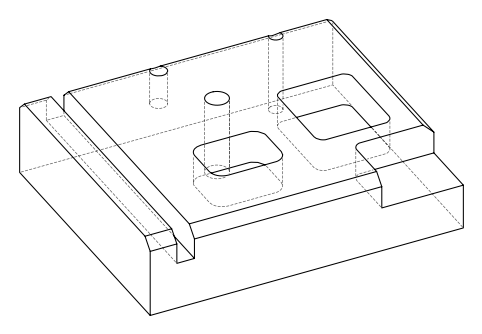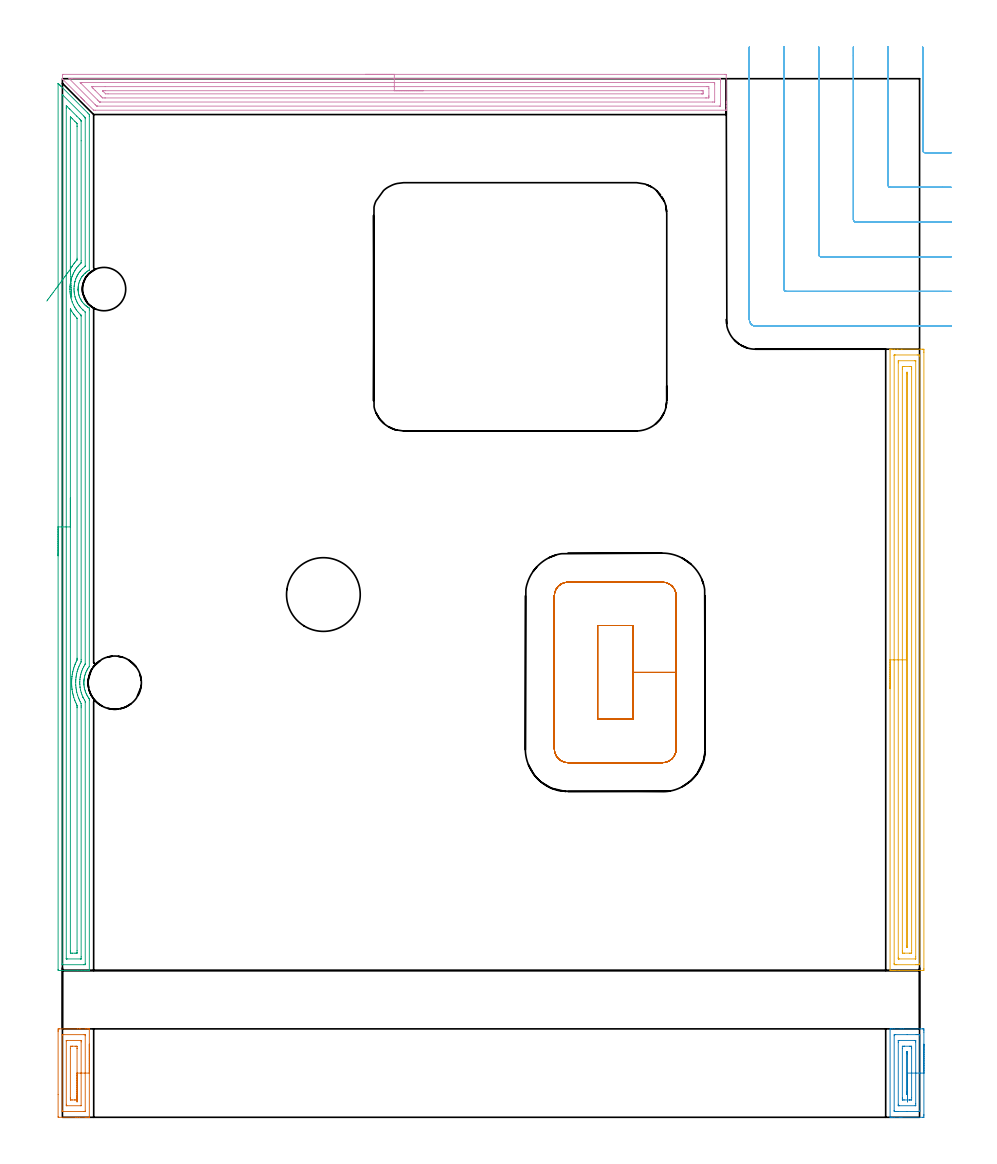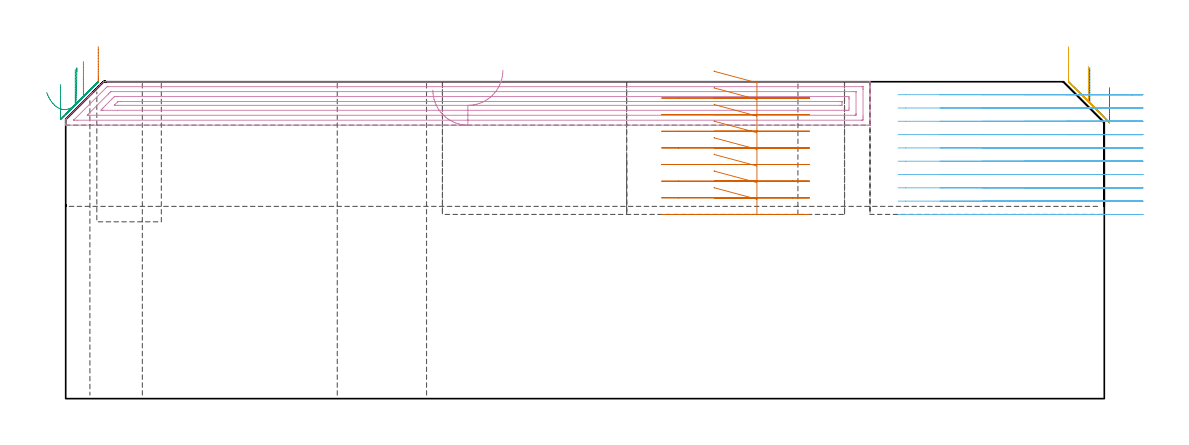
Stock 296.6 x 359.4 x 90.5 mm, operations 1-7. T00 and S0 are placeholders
(PLAN: 16 operations, 8 tool changes, 80.7 min)
(1 AREA_MILL | FG_CHAMFER_SURFACE | UGT0205_001 | 1.23 min | 2145 mm3)
(2 AREA_MILL_1 | FG_CHAMFER_SURFACE_1 | UGT0205_001 | 1.4 min | 2537 mm3)
(3 AREA_MILL_2 | FG_CHAMFER_SURFACE_2 | UGT0205_001 | 10.03 min | 18363 mm3)
(4 AREA_MILL_3 | FG_CHAMFER_SURFACE_3 | UGT0205_001 | 9.22 min | 17660 mm3)
(5 AREA_MILL_4 | FG_CHAMFER_SURFACE_4 | UGT0205_001 | 8.78 min | 15597 mm3)
(6 MILL_CORNER_NOTCH_RECTANGULAR | CORNER_NOTCH_RECTANGULAR | NXT0201_012 | Follow Part, ap 4, ae 75% | 14.28 min | 235550 mm3)
(7 MILL_RECTANGULAR_POCKET | POCKET_RECTANGULAR_STRAIGHT | UGT0201_094 | Follow Part, ap 5, ae 75% | 5.89 min | 187373 mm3)
(8 MILL_RECTANGULAR_POCKET_1 | POCKET_RECTANGULAR_STRAIGHT_1 | NXT0201_012 | Follow Part, ap 4, ae 75% | 15.65 min | 326862 mm3)
(9 MILL_RECTANGULAR_SLOT | SLOT_RECTANGULAR | NXT0201_012 | Follow Part, ap 4, ae 75% | 12.1 min | 211732 mm3)
(10 MILL_BLIND_HOLE_FROM_SOLID_MATERIAL | STEP1POCKET | NXT0201_012 | Spiral | 0.42 min | 10589 mm3)
(11 SPOT_DRILL | STEP1HOLE | NXT0321_9005460120000 | 0.05 min | 199 mm3)
(12 SPOT_DRILL_1 | STEP1HOLE_1 | NXT0321_9005460120000 | 0.03 min | 44 mm3)
(13 DRILL_THROUGH_HOLE_INTO_CENTER | STEP1HOLE | NXT0301_065 | 0.38 min | 6157 mm3)
(14 DRILL_TO_ENLARGE_THROUGH_HOLE | STEP1HOLE | UGT0301_386 | 0.41 min | 39865 mm3)
(15 DRILL_THROUGH_HOLE_INTO_CENTER_1 | STEP1HOLE_1 | NXT0301_065 | 0.38 min | 6251 mm3)
(16 DRILL_TO_ENLARGE_THROUGH_HOLE_1 | STEP1HOLE_1 | UGT0301_041 | 0.4 min | 9680 mm3)
(TOOL UGT0205_001 | Chamfer Mill 20 x 3 x 45 deg. | D20 FL50 Z2)
(TOOL NXT0201_012 | ENDMILL 16mm [2P460-1600-NA 1630] | D16 FL38 Z6)
(TOOL UGT0201_094 | End mill 20 mm | D20 FL38 Z4)
(TOOL NXT0321_9005460120000 | NC Spot Drill, 142deg, 12mm, Carbide, Uncoated | D12 PA142 FL30 Z2)
(TOOL NXT0301_065 | Carbide Drill 9.4mm [860.1-0940-075A1-MM 2214] | D9.4 PA140 FL98 Z2)
(TOOL UGT0301_386 | Twist Drill 25.5 mm | D25.5 PA118 FL165 Z2)
(TOOL UGT0301_041 | Twist Drill 15 mm | D15 PA118 FL114 Z2)
(OP 1 AREA_MILL)
G17 G21 G94 G90
T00 M6
G54
G17 G0 G90 X9.3 Y25.3 S1061 M3
G43 Z100.5 H0
G94 G1 Y25.262 Z99.628 F250.
Y25.148 Z98.763
Y24.959 Z97.912
Y24.697 Z97.08
Y24.363 Z96.274
Y23.96 Z95.5
Y23.492 Z94.764
Y22.96 Z94.072
Y22.371 Z93.429
Y21.728 Z92.84
Y21.036 Z92.308
Y20.3 Z91.84
Y19.526 Z91.437
Y18.72 Z91.103
Y17.888 Z90.841
Y17.036 Z90.652
Y16.172 Z90.538
Y15.3 Z90.5
Y0.145
X9.297 Y0.01 Z90.488
X9.275 Y0.007 Z90.466
X8.958 Y0. Z90.157
X8.469 Z89.668
X7.89 Z89.085
X5.827 Z87.024
X5.23 Z86.425
X4.642 Z85.837
X-1.276 Y0.001 Z79.921
X-1.492 Y0.01 Z79.705
X-1.499 Y0.225 Z79.699
X-1.5 Y7.854 Z79.7
Y29.644
X-1.499 Y30.009 Z79.701
X-1.494 Y30.529 Z79.703
X-1.491 Y30.592 Z79.706
X-0.976 Y30.6 Z80.221
X5.23 Z86.425
X5.827 Z87.024
X6.117 Z87.313
X7.89 Z89.085
X8.469 Z89.668
X8.776 Z89.975
X8.958 Z90.157
X9.275 Y30.593 Z90.466
X9.297 Y30.59 Z90.488
X9.3 Y30.454 Z90.5
Y15.3
X7.886 Z89.086
X7.885 Y2.152 Z89.085
X7.884 Y2.041 Z89.084
X7.881 Y2.016 Z89.081
X7.88 Y2.01 Z89.08
X7.853 Y2.007 Z89.053
X7.747 Y2.003 Z88.947
X7.375 Y2. Z88.575
X0.282 Z81.482
X0.049 Y2.003 Z81.249
X-0.037 Y2.007 Z81.163
X-0.07 Y2.009 Z81.13
X-0.079 Y2.045 Z81.121
X-0.082 Y2.152 Z81.118
X-0.086 Y2.37 Z81.114
X-0.085 Y28.448 Z81.115
X-0.084 Y28.558 Z81.116
X-0.082 Y28.584 Z81.119
X-0.08 Y28.59 Z81.12
X-0.053 Y28.593 Z81.147
X0.053 Y28.597 Z81.253
X0.425 Y28.6 Z81.625
X7.518 Z88.718
X7.751 Y28.597 Z88.951
X7.837 Y28.593 Z89.037
X7.87 Y28.59 Z89.07
X7.879 Y28.555 Z89.079
X7.882 Y28.448 Z89.082
X7.886 Y28.23 Z89.086
Y15.3
X6.472 Z87.672
X6.471 Y4.068 Z87.671
X6.468 Y4.024 Z87.668
X6.466 Y4.011 Z87.666
X6.428 Y4.006 Z87.628
X6.272 Y4.001 Z87.472
X1.527 Z82.727
X1.423 Y4.005 Z82.623
X1.345 Y4.01 Z82.545
X1.335 Y4.04 Z82.535
X1.332 Y4.157 Z82.532
X1.329 Y4.513 Z82.529
Y26.443
Y26.532
X1.332 Y26.576 Z82.532
X1.334 Y26.589 Z82.534
X1.372 Y26.594 Z82.572
X1.528 Y26.599 Z82.728
X6.273 Z87.473
X6.377 Y26.595 Z87.577
X6.455 Y26.59 Z87.655
X6.465 Y26.56 Z87.665
X6.468 Y26.443 Z87.668
X6.471 Y26.087 Z87.671
X6.472 Y15.3 Z87.672
X5.057 Z86.257
Y6.831
X5.053 Y6.118 Z86.253
X5.051 Y6.02 Z86.251
X4.963 Y6.01 Z86.163
X4.757 Y6.005 Z85.957
X4.343 Y6. Z85.543
X4.283 Z85.483
X3.397 Z84.597
X3.022 Y6.003 Z84.222
X2.835 Y6.007 Z84.035
X2.75 Y6.011 Z83.95
X2.748 Y6.075 Z83.948
X2.743 Y6.657 Z83.943
Y6.831
Y23.769
X2.747 Y24.482 Z83.947
X2.749 Y24.58 Z83.949
X2.837 Y24.59 Z84.037
X3.043 Y24.595 Z84.243
X3.457 Y24.6 Z84.657
X3.517 Z84.717
X4.403 Z85.603
X4.778 Y24.597 Z85.978
X4.965 Y24.593 Z86.165
X5.05 Y24.588 Z86.25
X5.052 Y24.525 Z86.252
X5.057 Y23.943 Z86.257
Y23.769
Y15.3
Y14.428 Z86.295
Y13.564 Z86.409
Y12.712 Z86.598
Y11.88 Z86.86
Y11.074 Z87.194
Y10.3 Z87.597
Y9.564 Z88.066
Y8.872 Z88.597
Y8.229 Z89.186
Y7.64 Z89.829
Y7.108 Z90.522
Y6.64 Z91.257
Y6.237 Z92.031
Y5.903 Z92.837
Y5.641 Z93.669
Y5.452 Z94.521
Y5.338 Z95.386
Y5.3 Z96.257
G0 Z100.5
M5
M2
(OP 2 AREA_MILL_1)
G17 G21 G94 G90
T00 M6
G54
G17 G0 G90 X298.1 Y25.3 S1061 M3
G43 Z100.5 H0
Z88.8
G94 G1 Y25.262 Z87.928 F250.
Y25.148 Z87.064
Y24.959 Z86.212
Y24.697 Z85.38
Y24.363 Z84.574
Y23.96 Z83.8
Y23.492 Z83.064
Y22.96 Z82.372
Y22.371 Z81.729
Y21.728 Z81.14
Y21.036 Z80.609
Y20.3 Z80.14
Y19.526 Z79.737
Y18.72 Z79.403
Y17.888 Z79.141
Y17.036 Z78.952
Y16.172 Z78.838
Y15.3 Z78.8
Y0.952
X298.099 Y0.591 Z78.801
X298.094 Y0.066 Z78.803
X298.091 Y0.008 Z78.806
X297.572 Y0. Z79.325
X290.476 Z86.419
X289.879 Z87.019
X289.589 Z87.308
X287.815 Z89.08
X287.236 Z89.663
X286.928 Z89.971
X286.745 Z90.155
X286.426 Y0.007 Z90.465
X286.403 Y0.01 Z90.488
X286.4 Y0.146 Z90.5
Y30.454
X286.403 Y30.591 Z90.488
X286.428 Y30.6 Z90.463
X286.745 Z90.154
X287.236 Z89.663
X287.815 Z89.08
X289.879 Z87.019
X290.476 Z86.419
X291.064 Z85.831
X296.984 Z79.913
X297.572 Y30.596 Z79.325
X298.091 Y30.592 Z78.806
X298.094 Y30.534 Z78.803
X298.099 Y30.009 Z78.801
X298.1 Y29.478 Z78.8
Y15.3
X296.686 Z80.214
Y2.374
X296.685 Y2.01 Z80.215
X296.169 Y2.002 Z80.731
X292.179 Y2. Z84.721
X289.074 Z87.826
X288.702 Z88.198
X288.185 Y2.002 Z88.715
X287.815 Y2.01 Z89.085
X287.814 Y2.374 Z89.086
Y2.375
Y28.226
X287.815 Y28.59 Z89.085
X288.332 Y28.598 Z88.568
X292.321 Y28.6 Z84.579
X295.426 Z81.474
X295.798 Z81.102
X296.314 Y28.598 Z80.586
X296.685 Y28.59 Z80.215
X296.686 Y28.226 Z80.214
Y15.3
X295.272 Z81.628
X295.271 Y4.686 Z81.629
X295.27 Y4.157 Z81.63
X295.268 Y4.067 Z81.632
X295.265 Y4.024 Z81.635
X295.263 Y4.01 Z81.637
X295.223 Y4.007 Z81.677
X295.066 Y4.001 Z81.834
X289.589 Y4. Z87.311
X289.433 Y4.002 Z87.467
X289.329 Y4.005 Z87.571
X289.248 Y4.01 Z87.652
X289.235 Y4.021 Z87.665
X289.233 Y4.037 Z87.667
X289.231 Y4.157 Z87.669
X289.229 Y4.519 Z87.671
Y25.914
X289.23 Y26.443 Z87.67
X289.232 Y26.533 Z87.668
X289.235 Y26.576 Z87.665
X289.237 Y26.59 Z87.663
X289.277 Y26.593 Z87.623
X289.434 Y26.599 Z87.466
X294.911 Y26.6 Z81.989
X295.067 Y26.598 Z81.833
X295.171 Y26.595 Z81.729
X295.252 Y26.59 Z81.648
X295.265 Y26.579 Z81.635
X295.267 Y26.563 Z81.633
X295.269 Y26.443 Z81.631
X295.271 Y26.081 Z81.629
X295.272 Y15.3 Z81.628
X293.857 Z83.043
Y6.831
X293.853 Y6.112 Z83.047
X293.85 Y6.014 Z83.05
X293.757 Y6.009 Z83.143
X293.55 Y6.004 Z83.35
X293.137 Y6. Z83.763
X293.077 Z83.823
X291.303 Z85.597
X290.928 Y6.002 Z85.972
X290.74 Y6.006 Z86.16
X290.653 Y6.01 Z86.247
X290.65 Y6.072 Z86.25
X290.644 Y6.663 Z86.256
X290.643 Y23.769 Z86.257
X290.647 Y24.488 Z86.253
X290.65 Y24.586 Z86.25
X290.743 Y24.591 Z86.157
X290.95 Y24.596 Z85.95
X291.363 Y24.6 Z85.537
X291.423 Z85.477
X293.197 Z83.703
X293.572 Y24.598 Z83.328
X293.76 Y24.594 Z83.14
X293.847 Y24.59 Z83.053
X293.85 Y24.528 Z83.05
X293.856 Y23.937 Z83.044
X293.857 Y15.3 Z83.043
X292.443 Z84.457
Y8.42
X292.442 Y8.226 Z84.458
X292.439 Y8.097 Z84.461
X292.434 Y8.01 Z84.466
X292.402 Y8.006 Z84.498
X292.25 Y8.001 Z84.65
X292.163 Y8. Z84.737
X292.109 Y8.001 Z84.791
X292.08 Y8.005 Z84.82
X292.069 Y8.009 Z84.831
X292.064 Y8.033 Z84.836
X292.058 Y8.42 Z84.842
X292.057 Y8.614 Z84.843
Y8.808
Y22.18
X292.058 Y22.374 Z84.842
X292.061 Y22.503 Z84.839
X292.066 Y22.59 Z84.834
X292.098 Y22.594 Z84.802
X292.25 Y22.599 Z84.65
X292.337 Y22.6 Z84.563
X292.391 Y22.599 Z84.509
X292.42 Y22.595 Z84.48
X292.431 Y22.591 Z84.469
X292.436 Y22.566 Z84.464
X292.442 Y22.18 Z84.458
X292.443 Y21.986 Z84.457
Y21.792
Y15.3
Y14.428 Z84.495
Y13.564 Z84.609
Y12.712 Z84.798
Y11.88 Z85.06
Y11.074 Z85.394
Y10.3 Z85.797
Y9.564 Z86.265
Y8.872 Z86.796
Y8.229 Z87.386
Y7.64 Z88.029
Y7.108 Z88.721
Y6.64 Z89.457
Y6.237 Z90.231
Y5.903 Z91.037
Y5.641 Z91.869
Y5.452 Z92.72
Y5.338 Z93.585
Y5.3 Z94.457
G0 Z100.5
M5
M2
(OP 3 AREA_MILL_2)
G17 G21 G94 G90
T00 M6
G54
G17 G0 G90 X-1.5 Y194.3 S1061 M3
G43 Z100.5 H0
Z89.7
G94 G1 Y194.338 Z88.828 F250.
Y194.452 Z87.963
Y194.641 Z87.112
Y194.903 Z86.28
Y195.237 Z85.474
Y195.64 Z84.7
Y196.109 Z83.964
Y196.64 Z83.272
Y197.229 Z82.629
Y197.872 Z82.04
Y198.564 Z81.508
Y199.3 Z81.04
Y200.074 Z80.637
Y200.88 Z80.303
Y201.712 Z80.041
Y202.564 Z79.852
Y203.429 Z79.738
Y204.3 Z79.7
Y357.525
X-1.495 Y357.769 Z79.704
X-1.493 Y357.782 Z79.705
X-1.469 Y357.769 Z79.731
X-0.976 Y357.278 Z80.22
X-0.873 Y357.173 Z80.327
X-0.785 Y357.086 Z80.414
X-0.681 Y356.983 Z80.515
X-0.575 Y356.875 Z80.625
X-0.492 Y356.792 Z80.708
X-0.385 Y356.687 Z80.811
X8.776 Y347.525 Z89.974
X9.225 Y347.075 Z90.424
X9.3 Y346.995 Z90.483
Y346.445 Z90.5
Y293.197
X9.298 Y293.182 Z90.496
X9.296 Y293.178 Z90.495
X8.99 Y292.996 Z90.189
X8.776 Y292.857 Z89.975
X8.615 Y292.752 Z89.814
X8.485 Y292.658 Z89.685
X8.138 Y292.377 Z89.338
X8.036 Y292.294 Z89.235
X7.943 Y292.21 Z89.141
X7.89 Y292.162 Z89.086
X7.848 Y292.125 Z89.046
X7.604 Y291.907 Z88.803
X7.555 Y291.858 Z88.754
X7.169 Y291.419 Z88.368
X7.086 Y291.316 Z88.285
X7.003 Y291.21 Z88.199
X6.87 Y291.048 Z88.07
X6.804 Y290.965 Z88.004
X6.722 Y290.848 Z87.922
X6.482 Y290.464 Z87.682
X6.26 Y290.072 Z87.459
X6.049 Y289.628 Z87.247
X5.988 Y289.482 Z87.186
X5.884 Y289.23 Z87.078
X5.861 Y289.178 Z87.058
X5.842 Y289.126 Z87.039
X5.711 Y288.707 Z86.91
X5.601 Y288.285 Z86.799
X5.511 Y287.839 Z86.711
X5.45 Y287.391 Z86.649
X5.439 Y287.249 Z86.637
X5.416 Y286.945 Z86.613
X5.414 Y286.659 Z86.605
X5.412 Y286.548 Z86.604
X5.411 Y286.498
X5.415 Y286.402 Z86.609
X5.421 Y286.264 Z86.615
X5.422 Y286.234 Z86.618
X5.43 Y286.051 Z86.627
X5.473 Y285.654 Z86.666
X5.477 Y285.604 Z86.672
X5.549 Y285.156 Z86.748
X5.65 Y284.711 Z86.845
X5.673 Y284.627 Z86.869
X5.74 Y284.391 Z86.935
X5.841 Y284.075 Z87.04
X5.943 Y283.817 Z87.14
X6.143 Y283.367 Z87.343
X6.345 Y282.972 Z87.542
X6.37 Y282.924 Z87.566
X6.412 Y282.852 Z87.608
X6.541 Y282.635 Z87.737
X6.723 Y282.354 Z87.921
X6.96 Y282.03 Z88.158
X7.274 Y281.655 Z88.47
X7.434 Y281.482 Z88.63
X7.606 Y281.295 Z88.802
X7.719 Y281.184 Z88.916
X7.766 Y281.137 Z88.963
X8.119 Y280.832 Z89.318
X8.196 Y280.772 Z89.395
X8.333 Y280.666 Z89.529
X8.433 Y280.588 Z89.632
X8.485 Y280.547 Z89.684
X8.69 Y280.406 Z89.889
X8.776 Y280.347 Z89.973
X8.858 Y280.29 Z90.057
X8.925 Y280.244 Z90.124
X9.22 Y280.068 Z90.42
X9.299 Y280.024 Z90.485
X9.3 Y279.395 Z90.5
Y156.024
X9.294 Y156.005 Z90.493
X9.253 Y155.933 Z90.453
X9.072 Y155.674 Z90.269
X9.022 Y155.603 Z90.219
X8.735 Y155.16 Z89.932
X8.718 Y155.13 Z89.915
X8.485 Y154.725 Z89.685
X8.418 Y154.589 Z89.618
X8.262 Y154.267 Z89.458
X8.071 Y153.822 Z89.266
X8.059 Y153.789 Z89.254
X7.9 Y153.373 Z89.1
X7.891 Y153.346 Z89.091
X7.761 Y152.928 Z88.96
X7.643 Y152.48 Z88.84
X7.636 Y152.448 Z88.833
X7.604 Y152.313 Z88.803
X7.538 Y151.95 Z88.737
X7.486 Y151.586 Z88.679
X7.483 Y151.554 Z88.675
X7.438 Y151.14 Z88.634
X7.436 Y151.107 Z88.633
X7.43 Y150.966 Z88.623
X7.412 Y150.693 Z88.61
Y150.685
Y150.346 Z88.602
X7.41 Y150.246 Z88.604
X7.417 Y150.071 Z88.613
X7.429 Y149.799 Z88.624
X7.433 Y149.766 Z88.626
X7.468 Y149.352 Z88.666
X7.528 Y148.906 Z88.725
X7.562 Y148.696 Z88.761
X7.594 Y148.539 Z88.792
X7.605 Y148.487 Z88.802
X7.723 Y148.012 Z88.922
X7.857 Y147.564 Z89.055
X7.868 Y147.531 Z89.066
X8.012 Y147.119 Z89.211
X8.199 Y146.67 Z89.396
X8.406 Y146.226 Z89.604
X8.486 Y146.072 Z89.684
X8.702 Y145.699 Z89.898
X8.776 Y145.577 Z89.974
X8.927 Y145.332 Z90.125
X9.065 Y145.128 Z90.264
X9.22 Y144.913 Z90.418
X9.247 Y144.873 Z90.446
X9.294 Y144.806 Z90.492
X9.3 Y144.402 Z90.5
Y50.98
X9.297 Y50.81 Z90.488
X9.269 Y50.807 Z90.46
X8.878 Y50.8 Z90.078
X8.604 Z89.804
X7.89 Z89.085
X6.646 Z87.843
X5.23 Z86.425
X-1.241 Z79.956
X-1.492 Y50.81 Z79.706
X-1.499 Y51.06 Z79.699
Y51.078
X-1.5 Y204.3 Z79.7
X-0.086 Z81.114
Y353.593
X-0.081 Y353.815 Z81.119
X-0.079 Y353.908 Z81.121
X-0.027 Y353.866 Z81.173
X0.041 Y353.803 Z81.241
X0.252 Y353.597 Z81.452
X7.404 Y346.445 Z88.604
X7.811 Y346.03 Z89.011
X7.864 Y345.974 Z89.064
X7.879 Y345.941 Z89.079
X7.881 Y345.889 Z89.081
X7.884 Y345.778 Z89.084
X7.886 Y345.555 Z89.086
X7.885 Y294.594 Z89.085
X7.879 Y294.488 Z89.079
X7.783 Y294.403 Z88.983
X7.635 Y294.276 Z88.835
X7.003 Y293.735 Z88.203
X6.984 Y293.719 Z88.184
X6.963 Y293.7 Z88.163
X6.675 Y293.412 Z87.875
X6.546 Y293.267 Z87.746
X6.143 Y292.806 Z87.343
X6.117 Y292.773 Z87.317
X5.747 Y292.284 Z86.947
X5.506 Y291.912 Z86.706
X5.401 Y291.739 Z86.601
X5.23 Y291.442 Z86.43
X5.084 Y291.165 Z86.284
X5.012 Y291.018 Z86.212
X4.801 Y290.556 Z86.001
X4.621 Y290.124 Z85.821
X4.576 Y290.006 Z85.776
X4.547 Y289.918 Z85.747
X4.343 Y289.244 Z85.543
X4.34 Y289.233 Z85.54
X4.247 Y288.832 Z85.447
X4.18 Y288.5 Z85.38
X4.148 Y288.336 Z85.348
X4.062 Y287.725 Z85.262
X4.037 Y287.442 Z85.237
X4.006 Y286.888 Z85.206
X4.001 Y286.548 Z85.201
X4.022 Y285.978 Z85.222
X4.047 Y285.654 Z85.247
X4.079 Y285.345 Z85.279
X4.133 Y284.972 Z85.333
X4.169 Y284.76 Z85.369
X4.343 Y283.941 Z85.543
X4.372 Y283.837 Z85.572
X4.534 Y283.33 Z85.734
X4.664 Y282.972 Z85.864
X4.904 Y282.407 Z86.104
X5.064 Y282.078 Z86.264
X5.23 Y281.751 Z86.43
X5.571 Y281.184 Z86.771
X5.792 Y280.858 Z86.992
X6.117 Y280.43 Z87.317
X6.231 Y280.29 Z87.431
X6.595 Y279.882 Z87.795
X7.003 Y279.461 Z88.203
X7.07 Y279.396 Z88.27
X7.16 Y279.32 Z88.36
X7.879 Y278.722 Z89.079
X7.886 Y278.506 Z89.086
Y278.502
X7.885 Y156.918 Z89.085
X7.876 Y156.812 Z89.076
X7.723 Y156.554 Z88.923
X7.59 Y156.326 Z88.79
X7.418 Y156.024 Z88.618
X7.275 Y155.75 Z88.475
X7.003 Y155.191 Z88.203
X6.984 Y155.149 Z88.184
X6.977 Y155.13 Z88.177
X6.733 Y154.509 Z87.933
X6.632 Y154.236 Z87.832
X6.508 Y153.842 Z87.708
X6.363 Y153.342 Z87.563
X6.334 Y153.233 Z87.534
X6.313 Y153.144 Z87.513
X6.17 Y152.448 Z87.37
X6.162 Y152.403 Z87.362
X6.117 Y152.114 Z87.317
X6.059 Y151.613 Z87.259
X6.054 Y151.554 Z87.254
X6.005 Y150.773 Z87.205
X6.002 Y150.66 Z87.202
X6. Y150.276 Z87.2
X6.011 Y149.873 Z87.211
X6.017 Y149.766 Z87.217
X6.089 Y148.9 Z87.289
X6.093 Y148.872 Z87.293
X6.117 Y148.69 Z87.317
X6.239 Y147.978 Z87.439
X6.252 Y147.91 Z87.452
X6.272 Y147.821 Z87.472
X6.472 Y147.084 Z87.672
X6.597 Y146.675 Z87.797
X6.766 Y146.19 Z87.966
X7.003 Y145.611 Z88.203
X7.1 Y145.394 Z88.3
X7.118 Y145.354 Z88.318
X7.145 Y145.296 Z88.345
X7.283 Y145.014 Z88.483
X7.626 Y144.402 Z88.826
X7.879 Y143.954 Z89.079
X7.886 Y143.512 Z89.086
Y53.219
X7.885 Y52.993 Z89.085
X7.882 Y52.882 Z89.082
X7.879 Y52.828 Z89.079
X7.876 Y52.81 Z89.076
X7.826 Y52.808 Z89.026
X7.413 Y52.801 Z88.613
X0.321 Y52.8 Z81.521
X0.056 Y52.804 Z81.256
X-0.061 Y52.808 Z81.139
X-0.079 Y52.81 Z81.121
X-0.081 Y52.829 Z81.119
X-0.084 Y52.882 Z81.116
X-0.085 Y52.992 Z81.115
X-0.086 Y53.211 Z81.114
Y204.3
X1.328 Z82.528
X1.329 Y349.127 Z82.529
X1.33 Y349.484 Z82.53
X1.334 Y350.021 Z82.534
X1.335 Y350.046 Z82.535
X1.371 Y350.021 Z82.571
X1.683 Y349.715 Z82.883
X2.274 Y349.127 Z83.474
X2.57 Y348.831 Z83.77
X4.956 Y346.445 Z86.156
X5.85 Y345.551 Z87.05
X6.117 Y345.282 Z87.317
X6.425 Y344.966 Z87.625
X6.461 Y344.927 Z87.661
X6.465 Y344.871 Z87.665
X6.469 Y344.776 Z87.669
X6.471 Y344.657 Z87.671
X6.472 Y337.907 Z87.672
X6.471 Y296.381 Z87.671
X6.469 Y295.843 Z87.669
X6.466 Y295.667 Z87.666
X6.465 Y295.627 Z87.665
X6.213 Y295.39 Z87.413
X6.117 Y295.298 Z87.317
X5.767 Y294.946 Z86.967
X5.454 Y294.594 Z86.654
X5.351 Y294.472 Z86.551
X5.23 Y294.325 Z86.43
X4.957 Y293.974 Z86.157
X4.748 Y293.7 Z85.948
X4.587 Y293.453 Z85.787
X4.343 Y293.072 Z85.543
X4.245 Y292.905 Z85.445
X4.188 Y292.806 Z85.388
X3.932 Y292.326 Z85.132
X3.735 Y291.912 Z84.935
X3.648 Y291.719 Z84.848
X3.457 Y291.282 Z84.657
X3.382 Y291.093 Z84.582
X3.355 Y291.018 Z84.555
X3.165 Y290.418 Z84.365
X3.078 Y290.124 Z84.278
X2.97 Y289.721 Z84.17
X2.857 Y289.23 Z84.057
X2.809 Y288.989 Z84.009
X2.704 Y288.336 Z83.904
X2.688 Y288.217 Z83.888
X2.648 Y287.851 Z83.848
X2.613 Y287.442 Z83.813
X2.61 Y287.401 Z83.81
X2.593 Y286.986 Z83.793
X2.58 Y286.548 Z83.78
Y286.538
X2.62 Y285.654 Z83.82
X2.624 Y285.6 Z83.824
X2.669 Y285.162 Z83.869
X2.719 Y284.76 Z83.919
X2.744 Y284.584 Z83.944
X2.812 Y284.197 Z84.012
X2.883 Y283.866 Z84.083
X2.975 Y283.457 Z84.175
X3.103 Y282.972 Z84.303
X3.357 Y282.178 Z84.557
X3.394 Y282.078 Z84.594
X3.457 Y281.921 Z84.657
X3.785 Y281.184 Z84.985
X4.106 Y280.529 Z85.306
X4.246 Y280.29 Z85.446
X4.343 Y280.13 Z85.543
X4.629 Y279.685 Z85.829
X4.827 Y279.396 Z86.027
X5.23 Y278.872 Z86.43
X5.551 Y278.502 Z86.751
X6.117 Y277.902 Z87.317
X6.419 Y277.608 Z87.619
X6.465 Y277.557 Z87.665
X6.467 Y277.517 Z87.667
X6.469 Y277.429 Z87.669
X6.471 Y277.25 Z87.671
Y158.349
X6.467 Y157.812 Z87.667
X6.464 Y157.634 Z87.664
X6.456 Y157.554 Z87.656
X6.117 Y156.914 Z87.317
X5.837 Y156.307 Z87.037
X5.716 Y156.024 Z86.916
X5.576 Y155.676 Z86.776
X5.366 Y155.13 Z86.566
X5.33 Y155.029 Z86.53
X5.23 Y154.719 Z86.43
X5.123 Y154.344 Z86.323
X5.094 Y154.236 Z86.294
X4.943 Y153.632 Z86.143
X4.884 Y153.342 Z86.084
X4.795 Y152.887 Z85.995
X4.729 Y152.448 Z85.929
X4.687 Y152.102 Z85.887
X4.636 Y151.554 Z85.836
X4.618 Y151.277 Z85.818
X4.589 Y150.66 Z85.789
X4.587 Y150.415 Z85.787
X4.601 Y149.766 Z85.801
X4.617 Y149.49 Z85.817
X4.672 Y148.872 Z85.872
X4.709 Y148.504 Z85.909
X4.789 Y147.978 Z85.989
X4.882 Y147.436 Z86.082
X4.963 Y147.084 Z86.163
X5.184 Y146.237 Z86.384
X5.198 Y146.19 Z86.398
X5.23 Y146.086 Z86.43
X5.501 Y145.296 Z86.701
X5.683 Y144.84 Z86.883
X5.875 Y144.402 Z87.075
X6.117 Y143.892 Z87.317
X6.462 Y143.239 Z87.662
X6.465 Y143.157 Z87.665
X6.47 Y142.614 Z87.67
X6.471 Y142.257 Z87.671
X6.472 Y141.72 Z87.672
X6.471 Y55.539 Z87.671
X6.469 Y55.003 Z87.669
X6.466 Y54.825 Z87.666
X6.465 Y54.811 Z87.665
X6.438 Y54.807 Z87.638
X6.385 Y54.803 Z87.585
X6.317 Y54.8 Z87.517
X1.683 Y54.801 Z82.883
X1.482 Y54.803 Z82.682
X1.349 Y54.809 Z82.549
X1.334 Y54.812 Z82.534
X1.332 Y54.817 Z82.532
X1.33 Y54.84 Z82.53
X1.329 Y54.884 Z82.529
X1.328 Y55.003 Z82.528
Y204.3
X2.743 Z83.943
Y279.221
X2.744 Y279.396 Z83.944
X2.748 Y279.717 Z83.948
X2.749 Y279.75 Z83.949
X2.767 Y279.72 Z83.967
X2.944 Y279.396 Z84.144
X3.178 Y278.99 Z84.378
X3.457 Y278.524 Z84.657
X3.471 Y278.502 Z84.671
X3.495 Y278.463 Z84.695
X3.787 Y278.039 Z84.987
X3.954 Y277.812 Z85.154
X4.108 Y277.608 Z85.308
X4.343 Y277.314 Z85.543
X4.872 Y276.714 Z86.072
X5.028 Y276.533 Z86.228
X5.051 Y276.506 Z86.251
X5.053 Y276.488 Z86.253
X5.056 Y276.444 Z86.256
X5.057 Y276.354 Z86.257
Y158.881
X5.056 Y158.706 Z86.256
X5.052 Y158.347 Z86.252
X5.05 Y158.259 Z86.25
X5.021 Y158.194 Z86.221
X4.967 Y158.077 Z86.167
X4.843 Y157.812 Z86.043
X4.685 Y157.468 Z85.885
X4.443 Y156.918 Z85.643
X4.413 Y156.848 Z85.613
X4.343 Y156.673 Z85.543
X4.167 Y156.202 Z85.367
X4.102 Y156.024 Z85.302
X3.944 Y155.533 Z85.144
X3.827 Y155.13 Z85.027
X3.747 Y154.838 Z84.947
X3.594 Y154.236 Z84.794
X3.568 Y154.124 Z84.768
X3.457 Y153.583 Z84.657
X3.418 Y153.381 Z84.618
X3.412 Y153.342 Z84.612
X3.403 Y153.284 Z84.603
X3.31 Y152.596 Z84.51
X3.293 Y152.448 Z84.493
X3.246 Y151.986 Z84.446
X3.229 Y151.784 Z84.429
X3.213 Y151.554 Z84.413
X3.191 Y151.159 Z84.391
X3.181 Y150.938 Z84.381
X3.174 Y150.66 Z84.374
X3.173 Y150.432 Z84.373
X3.177 Y150.048 Z84.377
X3.187 Y149.766 Z84.387
X3.207 Y149.336 Z84.407
X3.222 Y149.109 Z84.422
X3.243 Y148.872 Z84.443
X3.299 Y148.29 Z84.499
X3.318 Y148.119 Z84.518
X3.338 Y147.978 Z84.538
X3.457 Y147.219 Z84.657
X3.48 Y147.084 Z84.68
X3.485 Y147.055 Z84.685
X3.593 Y146.575 Z84.793
X3.689 Y146.19 Z84.889
X3.771 Y145.873 Z84.971
X3.937 Y145.296 Z85.137
X4.173 Y144.575 Z85.373
X4.235 Y144.402 Z85.435
X4.343 Y144.123 Z85.543
X4.605 Y143.508 Z85.805
X4.816 Y143.032 Z86.016
X5.01 Y142.614 Z86.21
X5.05 Y142.521 Z86.25
X5.053 Y142.434 Z86.253
X5.055 Y142.254 Z86.255
X5.057 Y141.895 Z86.257
Y141.72
Y57.685
X5.055 Y56.967 Z86.255
X5.052 Y56.863 Z86.252
X5.05 Y56.81 Z86.25
X5.001 Y56.808 Z86.201
X4.782 Y56.804 Z85.982
X4.343 Y56.8 Z85.543
X3.457 Z84.657
X3.015 Y56.804 Z84.215
X2.8 Y56.808 Z84.
X2.752 Y56.81 Z83.952
X2.749 Y56.846 Z83.949
X2.746 Y56.911 Z83.946
X2.743 Y57.511 Z83.943
Y57.685
Y204.3
Y205.172 Z83.981
Y206.037 Z84.095
Y206.888 Z84.283
Y207.72 Z84.546
Y208.526 Z84.88
Y209.3 Z85.282
Y210.036 Z85.751
Y210.728 Z86.282
Y211.371 Z86.872
Y211.961 Z87.515
Y212.492 Z88.207
Y212.96 Z88.943
Y213.363 Z89.716
Y213.697 Z90.522
Y213.959 Z91.354
Y214.148 Z92.206
Y214.262 Z93.071
Y214.3 Z93.943
G0 Z100.5
X3.154 Y283.912
Z94.363
G1 Y283.913 Z93.49
X3.15 Y283.99 Z92.621
X3.144 Y284.142 Z91.762
X3.134 Y284.369 Z90.92
X3.122 Y284.668 Z90.101
X3.106 Y285.038 Z89.31
X3.087 Y285.474 Z88.556
X3.066 Y285.975 Z87.842
X3.042 Y286.537 Z87.174
X3.016 Y287.154 Z86.558
X2.988 Y287.822 Z85.998
X2.958 Y288.537 Z85.499
X2.926 Y289.292 Z85.063
X2.892 Y290.083 Z84.696
X2.858 Y290.902 Z84.399
X2.822 Y291.744 Z84.174
X2.785 Y292.603 Z84.024
X2.749 Y293.471 Z83.949
X2.747 Y293.522 Z83.947
X2.744 Y293.7 Z83.944
X2.743 Y293.972 Z83.943
Y294.42
Y345.377
X2.75 Y346.189 Z83.95
X2.833 Y346.11 Z84.033
X3.021 Y345.927 Z84.221
X3.4 Y345.551 Z84.6
X4.294 Y344.657 Z85.494
X4.764 Y344.187 Z85.964
X4.974 Y343.973 Z86.174
X5.026 Y343.918 Z86.226
X5.049 Y343.891 Z86.249
X5.051 Y343.865 Z86.251
X5.054 Y343.763 Z86.254
X5.057 Y343.043 Z86.257
Y342.869
Y297.275
X5.054 Y296.916 Z86.254
X5.05 Y296.737 Z86.25
X5.047 Y296.698 Z86.247
X5.027 Y296.674 Z86.227
X4.987 Y296.627 Z86.187
X4.768 Y296.381 Z85.968
X4.57 Y296.153 Z85.77
X4.343 Y295.883 Z85.543
X4.167 Y295.665 Z85.367
X4.028 Y295.488 Z85.228
X3.782 Y295.16 Z84.982
X3.457 Y294.677 Z84.657
X3.424 Y294.626 Z84.624
X3.404 Y294.594 Z84.604
X3.213 Y294.272 Z84.413
X3.093 Y294.066 Z84.293
X2.886 Y293.7 Z84.086
X2.854 Y293.644 Z84.054
X2.769 Y293.499 Z83.969
X2.749 Y293.471 Z83.949
X2.291 Y292.854 Z83.536
X1.814 Y292.21 Z83.191
X1.321 Y291.544 Z82.917
X0.815 Y290.862 Z82.717
X0.301 Y290.168 Z82.592
X-0.217 Y289.469 Z82.542
X-0.736 Y288.768 Z82.568
X-1.252 Y288.072 Z82.671
X-1.761 Y287.386 Z82.848
X-2.258 Y286.714 Z83.099
X-2.74 Y286.063 Z83.422
X-3.204 Y285.437 Z83.815
X-3.646 Y284.841 Z84.274
X-4.062 Y284.279 Z84.795
X-4.45 Y283.756 Z85.376
X-4.806 Y283.276 Z86.011
X-5.128 Y282.842 Z86.696
X-5.413 Y282.457 Z87.426
G0 Z100.5
M5
M2
(OP 4 AREA_MILL_3)
G17 G21 G94 G90
T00 M6
G54
G17 G0 G90 X104.85 Y360.9 S1061 M3
G43 Z100.5 H0
Z88.1
G94 G1 X104.888 Z87.228 F250.
X105.002 Z86.364
X105.191 Z85.512
X105.453 Z84.68
X105.787 Z83.874
X106.19 Z83.1
X106.658 Z82.364
X107.19 Z81.672
X107.779 Z81.029
X108.422 Z80.44
X109.114 Z79.909
X109.85 Z79.44
X110.624 Z79.037
X111.43 Z78.703
X112.262 Z78.441
X113.114 Z78.252
X113.978 Z78.138
X114.85 Z78.1
X229.093
X229.521 Y360.895 Z78.103
X229.69 Y360.892 Z78.106
X229.7 Y360.718 Z78.279
Y351.612 Z87.382
Y351.046 Z87.951
Y350.729 Z88.267
Y350.164 Z88.833
Y349.847 Z89.148
Y349.213 Z89.786
Y348.833 Z90.166
X229.693 Y348.508 Z90.483
X229.692 Y348.502 Z90.488
X229.541 Y348.5 Z90.5
X11.317
X10.8 Y348.505 Z90.495
X10.794 Z90.494
X7.687 Y351.612 Z87.385
X7.63 Y351.669 Z87.33
X7.449 Y351.85 Z87.149
X7.393 Y351.906 Z87.091
X7.339 Y351.96 Z87.039
X7.152 Y352.148 Z86.851
X7.099 Y352.2 Z86.797
X7.049 Y352.251 Z86.748
X6.854 Y352.445 Z86.554
X6.805 Y352.494 Z86.503
X6.758 Y352.542 Z86.457
X6.557 Y352.743 Z86.256
X6.511 Y352.788 Z86.209
X6.467 Y352.833 Z86.166
X6.259 Y353.04 Z85.959
X0.309 Y358.99 Z80.008
X0.186 Y359.112 Z79.884
X0.012 Y359.29 Z79.709
X0.002 Y359.305 Z79.693
X0. Y359.333 Z79.667
Y359.341 Z79.658
Y360.594 Z78.401
Y360.752 Z78.244
X0.003 Y360.891 Z78.105
X0.16 Y360.9 Z78.1
X114.85
Y359.486 Z79.514
X227.308 Y359.485 Z79.515
X227.378
X227.681 Y359.479 Z79.521
X227.69 Y359.381 Z79.619
X227.697 Y359.169 Z79.831
X227.699 Y358.671 Z80.329
X227.7 Y358.284 Z80.716
X227.699 Y350.729 Z88.271
X227.698 Y350.344 Z88.656
X227.69 Y349.956 Z89.044
X227.686 Y349.92 Z89.08
X227.668 Y349.919 Z89.081
X227.617 Y349.916 Z89.084
X227.515 Y349.915 Z89.085
X227.308 Y349.914 Z89.086
X12.209 Y349.915 Z89.085
X12.14 Y349.916 Z89.084
X11.936 Y349.921 Z89.079
X11.832 Y349.93 Z89.07
X11.625 Y350.131 Z88.869
X11.317 Y350.434 Z88.566
X2.392 Y359.359 Z79.641
X2.321 Y359.435 Z79.565
X2.31 Y359.451 Z79.549
X2.297 Y359.479 Z79.521
X2.392 Y359.483 Z79.517
X2.461 Y359.484 Z79.516
X3.284 Y359.486 Z79.514
X114.85
Y358.072 Z80.928
X225.237 Y358.071 Z80.929
X225.523 Y358.069 Z80.931
X225.618 Y358.068 Z80.932
X225.686 Y358.065 Z80.935
X225.691 Y357.963 Z81.037
X225.697 Y357.788 Z81.212
X225.699 Y357.614 Z81.386
Y351.438 Z87.562
X225.694 Y351.379 Z87.621
X225.69 Y351.338 Z87.662
X225.665 Y351.335 Z87.665
X225.523 Y351.333 Z87.667
X224.917 Y351.329 Z87.671
X13.102
X13.006 Y351.33 Z87.67
X12.931 Y351.333 Z87.667
X12.884 Y351.335 Z87.665
X12.851 Y351.36 Z87.64
X12.592 Y351.612 Z87.388
X12.209 Y351.99 Z87.01
X6.411 Y357.788 Z81.212
X6.267 Y357.935 Z81.065
X6.156 Y358.052 Z80.948
X6.147 Y358.064 Z80.936
X6.152 Y358.065 Z80.935
X6.2 Y358.069 Z80.931
X6.281 Y358.071 Z80.929
X6.568
X6.854 Y358.072 Z80.928
X114.85
Y356.657 Z82.343
X222.846
X223.099 Y356.655 Z82.345
X223.583 Y356.65 Z82.35
X223.69 Y356.642 Z82.358
X223.7 Y356.024 Z82.976
Y353.414 Z85.586
Y353.376 Z85.624
X223.694 Y352.954 Z86.046
X223.69 Y352.75 Z86.25
X223.482 Y352.747 Z86.253
X222.846 Y352.744 Z86.256
X222.594 Y352.743 Z86.257
X14.887
X14.634 Y352.744 Z86.256
X13.994 Y352.75 Z86.25
X13.908 Y352.752 Z86.248
X13.818 Y352.839 Z86.161
X13.634 Y353.019 Z85.981
X13.272 Y353.376 Z85.624
X13.102 Y353.547 Z85.453
X11.317 Y355.332 Z83.668
X10.627 Y356.024 Z82.976
X10.424 Y356.23 Z82.77
X10.028 Y356.65 Z82.35
X10.424 Y356.655 Z82.345
X10.677 Y356.656 Z82.344
X14.796 Y356.657 Z82.343
X114.85
Y355.243 Z83.757
X221.061
X221.164 Y355.242 Z83.758
X221.37 Y355.236 Z83.764
X221.69 Y355.225 Z83.775
X221.692 Y355.141 Z83.859
X221.699 Y354.51 Z84.49
X221.697 Y354.259 Z84.741
X221.693 Y354.181 Z84.819
X221.691 Y354.167 Z84.833
X221.61 Y354.163 Z84.837
X221.473 Y354.159 Z84.841
X221.267 Y354.157 Z84.843
X221.164
X15.779
X14.983 Y354.164 Z84.836
X14.941 Y354.169 Z84.831
X14.887 Y354.214 Z84.786
X14.84 Y354.259 Z84.741
X13.994 Y355.104 Z83.896
X13.958 Y355.141 Z83.859
X13.924 Y355.18 Z83.82
X13.874 Y355.238 Z83.762
X13.895 Y355.24 Z83.76
X13.994 Y355.241 Z83.759
X14.784 Y355.243 Z83.757
X114.85
X115.722 Z83.795
X116.586 Z83.909
X117.438 Z84.098
X118.27 Z84.36
X119.076 Z84.694
X119.85 Z85.097
X120.586 Z85.565
X121.278 Z86.096
X121.921 Z86.686
X122.51 Z87.329
X123.042 Z88.021
X123.51 Z88.757
X123.913 Z89.531
X124.247 Z90.337
X124.509 Z91.169
X124.698 Z92.02
X124.812 Z92.885
X124.85 Z93.757
G0 Z100.5
M5
M2
(OP 5 AREA_MILL_4)
G17 G21 G94 G90
T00 M6
G54
G17 G0 G90 X286.4 Y148.3 S1061 M3
G43 Z100.5 H0
G94 G1 Y148.338 Z99.628 F250.
Y148.452 Z98.763
Y148.641 Z97.911
Y148.903 Z97.079
Y149.237 Z96.273
Y149.64 Z95.499
Y150.109 Z94.764
Y150.64 Z94.071
Y151.229 Z93.428
Y151.872 Z92.839
Y152.564 Z92.308
Y153.3 Z91.839
Y154.074 Z91.436
Y154.88 Z91.102
Y155.712 Z90.84
Y156.564 Z90.651
Y157.428 Z90.537
Y158.3 Z90.499
X286.401 Y265.615
X286.399 Y265.7 Z90.497
X286.407 Y265.791 Z90.484
X286.422 Y265.797 Z90.469
X286.435 Y265.8 Z90.456
X286.833 Z90.067
X287.085 Z89.815
X287.815 Z89.08
X289.068 Z87.829
X290.476 Z86.419
X296.946 Z79.952
X297.572 Y265.796 Z79.326
X298.092 Y265.792 Z78.806
X298.095 Y265.696 Z78.803
X298.099 Y265.169 Z78.801
X298.1 Y264.636 Z78.8
Y51.431
X298.096 Y51.066 Z78.802
X298.092 Y50.81 Z78.806
X297.833 Y50.8 Z79.065
X289.589 Z87.306
X288.181 Z88.716
X287.815 Z89.08
X287.085 Z89.815
X286.835 Z90.064
X286.435 Z90.456
X286.403 Y50.809 Z90.488
X286.4 Y50.984 Z90.5
Y158.3 Z90.499
X287.815 Z89.085
Y263.604
X287.816 Y263.715 Z89.084
X287.819 Y263.77 Z89.081
X287.821 Y263.789 Z89.079
X287.87 Y263.793 Z89.03
X288.286 Y263.799 Z88.614
X295.798 Y263.8 Z81.102
X296.27 Y263.798 Z80.63
X296.685 Y263.79 Z80.215
X296.686 Y263.38 Z80.214
Y53.22
X296.685 Y52.81 Z80.215
X296.213 Y52.802 Z80.687
X295.798 Y52.8 Z81.102
X295.327 Z81.573
X288.702 Z88.198
X288.23 Y52.802 Z88.67
X287.815 Y52.81 Z89.085
X287.814 Y53.22 Z89.086
Y53.221
X287.815 Y158.3 Z89.085
X289.229 Z87.671
X289.23 Y261.06 Z87.67
X289.232 Y261.591 Z87.668
X289.235 Y261.772 Z87.665
X289.236 Y261.786 Z87.664
X289.259 Y261.791 Z87.641
X289.314 Y261.796 Z87.586
X289.383 Y261.799 Z87.517
X294.911 Z81.989
X295.118 Y261.796 Z81.782
X295.254 Y261.79 Z81.646
X295.266 Y261.787 Z81.634
X295.268 Y261.78 Z81.632
X295.27 Y261.757 Z81.63
X295.271 Y261.713 Z81.629
Y261.591
Y55.539
X295.269 Y55.008 Z81.631
X295.266 Y54.828 Z81.634
X295.265 Y54.813 Z81.635
X295.241 Y54.809 Z81.659
X295.186 Y54.803 Z81.714
X295.117 Y54.801 Z81.783
X289.589 Z87.311
X289.382 Y54.804 Z87.518
X289.246 Y54.81 Z87.654
X289.234 Y54.813 Z87.666
X289.232 Y54.819 Z87.668
X289.23 Y54.843 Z87.67
X289.228 Y55.372 Z87.672
X289.229 Y158.3 Z87.671
X290.643 Z86.257
X290.644 Y258.909 Z86.256
X290.646 Y259.631 Z86.254
X290.649 Y259.737 Z86.251
X290.652 Y259.79 Z86.248
X290.7 Y259.792 Z86.2
X290.921 Y259.796 Z85.979
X291.363 Y259.8 Z85.537
X293.137 Z83.763
X293.58 Y259.796 Z83.32
X293.799 Y259.792 Z83.101
X293.848 Y259.79 Z83.052
X293.851 Y259.753 Z83.049
X293.854 Y259.687 Z83.046
X293.857 Y259.077 Z83.043
Y258.909
Y57.691
X293.854 Y56.968 Z83.046
X293.851 Y56.862 Z83.049
X293.849 Y56.81 Z83.051
X293.8 Y56.808 Z83.1
X293.579 Y56.804 Z83.321
X293.137 Y56.8 Z83.763
X291.363 Z85.537
X290.92 Y56.804 Z85.98
X290.701 Y56.808 Z86.199
X290.652 Y56.81 Z86.248
X290.649 Y56.847 Z86.251
X290.646 Y56.913 Z86.254
X290.643 Y57.523 Z86.257
Y57.691
Y158.3
X292.057 Z84.843
X292.058 Y257.507 Z84.842
X292.06 Y257.636 Z84.84
X292.063 Y257.739 Z84.837
X292.067 Y257.791 Z84.833
X292.082 Y257.793 Z84.818
X292.25 Y257.798 Z84.65
X292.346 Z84.554
X292.405 Y257.794 Z84.495
X292.432 Y257.791 Z84.468
X292.436 Y257.703 Z84.464
X292.441 Y257.315 Z84.459
X292.443 Y257.12 Z84.457
Y59.09
X292.441 Y58.961 Z84.459
X292.437 Y58.858 Z84.463
X292.433 Y58.809 Z84.467
X292.418 Y58.807 Z84.482
X292.25 Y58.802 Z84.65
X292.154 Z84.746
X292.095 Y58.806 Z84.805
X292.068 Y58.809 Z84.832
X292.064 Y58.896 Z84.836
X292.059 Y59.285 Z84.841
X292.057 Y59.48 Z84.843
Y158.3
Y159.172 Z84.881
Y160.036 Z84.994
Y160.888 Z85.183
Y161.72 Z85.446
Y162.526 Z85.779
Y163.3 Z86.182
Y164.036 Z86.651
Y164.728 Z87.182
Y165.371 Z87.771
Y165.96 Z88.415
X292.058 Y166.492 Z89.107
Y166.96 Z89.842
Y167.363 Z90.616
Y167.697 Z91.422
Y167.959 Z92.254
Y168.148 Z93.106
Y168.262 Z93.971
Y168.3 Z94.842
G0 Z100.5
M5
M2
(OP 6 MILL_CORNER_NOTCH_RECTANGULAR)
G17 G21 G94 G90
T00 M6
G54
G17 G0 G90 X297.692 Y370.324 S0 M3
G43 Z100.603 H1
Z86.803
G94 G1 X297.7 Y367.324 F250.
Y367.165 F500.
Y334.595
G3 X298.495 Y333.8 R0.8
G1 X304.482
X304.6
X307.6 Y333.794 F250.
G0 Z100.603
X285.685 Y370.4
Z86.803
G1 X285.699 Y367.4
X285.7 Y367.165 F500.
Y322.595
G3 X286.495 Y321.8 R0.8
G1 X304.482
X304.6
X307.6 Y321.792 F250.
G0 Z100.603
X273.68 Y370.4
Z86.803
G1 X273.699 Y367.4
X273.7 Y367.165 F500.
Y310.595
G3 X274.495 Y309.8 R0.8
G1 X304.482
X304.6
X307.6 Y309.79 F250.
G0 Z100.603
X261.669 Y370.4
Z86.803
G1 X261.699 Y367.4
G2 X261.7 Y367.165 R24. F500.
G1 Y298.596
G3 X262.496 Y297.8 R0.8
G1 X304.482
X304.6
X307.6 Y297.785 F250.
G0 Z100.603
X249.639 Y370.399
Z86.803
G1 X249.698 Y367.4
G2 X249.7 Y367.165 R12. F500.
G1 Y286.596
G3 X250.496 Y285.8 R0.8
G1 X304.482
X304.6 Y285.799
X307.6 Y285.77 F250.
G0 Z100.603
X237.7 Y370.165
Z86.803
G1 Y367.165
Y276. F500.
G3 X239.9 Y273.8 R2.2
G1 X304.482
X307.482 F250.
G0 Z100.603
X297.7 Y370.324
Z83.002
G1 Y367.324
Y334.595 F500.
G3 X298.495 Y333.8 R0.8
G1 X304.6
X307.6 F250.
G0 Z100.603
X285.7 Y370.4
Z83.002
G1 Y367.4
Y322.595 F500.
G3 X286.495 Y321.8 R0.8
G1 X304.6
X307.6 F250.
G0 Z100.603
X273.7 Y370.4
Z83.002
G1 Y367.4
Y310.595 F500.
G3 X274.495 Y309.8 R0.8
G1 X304.6
X307.6 F250.
G0 Z100.603
X261.7 Y370.4
Z83.002
G1 Y367.4
Y298.596 F500.
G3 X262.496 Y297.8 R0.8
G1 X304.6
X307.6 F250.
G0 Z100.603
X249.7 Y370.4
Z83.002
G1 Y367.4
Y286.596 F500.
G3 X250.496 Y285.8 R0.8
G1 X304.6
X307.6 F250.
G0 Z100.603
X237.7 Y370.4
Z83.002
G1 Y367.4
Y276. F500.
G3 X239.9 Y273.8 R2.2
G1 X304.6
X307.6 F250.
G0 Z100.603
X297.7 Y370.324
Z79.202
G1 Y367.324
Y334.595 F500.
G3 X298.495 Y333.8 R0.8
G1 X304.6
X307.6 F250.
G0 Z100.603
X285.7 Y370.4
Z79.202
G1 Y367.4
Y322.595 F500.
G3 X286.495 Y321.8 R0.8
G1 X304.6
X307.6 F250.
G0 Z100.603
X273.7 Y370.4
Z79.202
G1 Y367.4
Y310.595 F500.
G3 X274.495 Y309.8 R0.8
G1 X304.6
X307.6 F250.
G0 Z100.603
X261.7 Y370.4
Z79.202
G1 Y367.4
Y298.596 F500.
G3 X262.496 Y297.8 R0.8
G1 X304.6
X307.6 F250.
G0 Z100.603
X249.7 Y370.4
Z79.202
G1 Y367.4
Y286.596 F500.
G3 X250.496 Y285.8 R0.8
G1 X304.6
X307.6 F250.
G0 Z100.603
X237.7 Y370.4
Z79.202
G1 Y367.4
Y276. F500.
G3 X239.9 Y273.8 R2.2
G1 X304.6
X307.6 F250.
G0 Z100.603
X297.7 Y370.324
Z75.402
G1 Y367.324
Y334.595 F500.
G3 X298.495 Y333.8 R0.8
G1 X304.6
X307.6 F250.
G0 Z100.603
X285.7 Y370.4
Z75.402
G1 Y367.4
Y322.595 F500.
G3 X286.495 Y321.8 R0.8
G1 X304.6
X307.6 F250.
G0 Z100.603
X273.7 Y370.4
Z75.402
G1 Y367.4
Y310.595 F500.
G3 X274.495 Y309.8 R0.8
G1 X304.6
X307.6 F250.
G0 Z100.603
X261.7 Y370.4
Z75.402
G1 Y367.4
Y298.596 F500.
G3 X262.496 Y297.8 R0.8
G1 X304.6
X307.6 F250.
G0 Z100.603
X249.7 Y370.4
Z75.402
G1 Y367.4
Y286.596 F500.
G3 X250.496 Y285.8 R0.8
G1 X304.6
X307.6 F250.
G0 Z100.603
X237.7 Y370.4
Z75.402
G1 Y367.4
Y276. F500.
G3 X239.9 Y273.8 R2.2
G1 X304.6
X307.6 F250.
G0 Z100.603
X297.7 Y370.324
Z71.602
G1 Y367.324
Y334.595 F500.
G3 X298.495 Y333.8 R0.8
G1 X304.6
X307.6 F250.
G0 Z100.603
X285.7 Y370.4
Z71.602
G1 Y367.4
Y322.595 F500.
G3 X286.495 Y321.8 R0.8
G1 X304.6
X307.6 F250.
G0 Z100.603
X273.7 Y370.4
Z71.602
G1 Y367.4
Y310.595 F500.
G3 X274.495 Y309.8 R0.8
G1 X304.6
X307.6 F250.
G0 Z100.603
X261.7 Y370.4
Z71.602
G1 Y367.4
Y298.596 F500.
G3 X262.496 Y297.8 R0.8
G1 X304.6
X307.6 F250.
G0 Z100.603
X249.7 Y370.4
Z71.602
G1 Y367.4
Y286.596 F500.
G3 X250.496 Y285.8 R0.8
G1 X304.6
X307.6 F250.
G0 Z100.603
X237.7 Y370.4
Z71.602
G1 Y367.4
Y276. F500.
G3 X239.9 Y273.8 R2.2
G1 X304.6
X307.6 F250.
G0 Z100.603
X297.7 Y370.324
Z67.801
G1 Y367.324
Y334.595 F500.
G3 X298.495 Y333.8 R0.8
G1 X304.6
X307.6 F250.
G0 Z100.603
X285.7 Y370.4
Z67.801
G1 Y367.4
Y322.595 F500.
G3 X286.495 Y321.8 R0.8
G1 X304.6
X307.6 F250.
G0 Z100.603
X273.7 Y370.4
Z67.801
G1 Y367.4
Y310.595 F500.
G3 X274.495 Y309.8 R0.8
G1 X304.6
X307.6 F250.
G0 Z100.603
X261.7 Y370.4
Z67.801
G1 Y367.4
Y298.596 F500.
G3 X262.496 Y297.8 R0.8
G1 X304.6
X307.6 F250.
G0 Z100.603
X249.7 Y370.4
Z67.801
G1 Y367.4
Y286.596 F500.
G3 X250.496 Y285.8 R0.8
G1 X304.6
X307.6 F250.
G0 Z100.603
X237.7 Y370.4
Z67.801
G1 Y367.4
Y276. F500.
G3 X239.9 Y273.8 R2.2
G1 X304.6
X307.6 F250.
G0 Z100.603
X297.7 Y370.324
Z64.001
G1 Y367.324
Y334.595 F500.
G3 X298.495 Y333.8 R0.8
G1 X304.6
X307.6 F250.
G0 Z100.603
X285.7 Y370.4
Z64.001
G1 Y367.4
Y322.595 F500.
G3 X286.495 Y321.8 R0.8
G1 X304.6
X307.6 F250.
G0 Z100.603
X273.7 Y370.4
Z64.001
G1 Y367.4
Y310.595 F500.
G3 X274.495 Y309.8 R0.8
G1 X304.6
X307.6 F250.
G0 Z100.603
X261.7 Y370.4
Z64.001
G1 Y367.4
Y298.596 F500.
G3 X262.496 Y297.8 R0.8
G1 X304.6
X307.6 F250.
G0 Z100.603
X249.7 Y370.4
Z64.001
G1 Y367.4
Y286.596 F500.
G3 X250.496 Y285.8 R0.8
G1 X304.6
X307.6 F250.
G0 Z100.603
X237.7 Y370.4
Z64.001
G1 Y367.4
Y276. F500.
G3 X239.9 Y273.8 R2.2
G1 X304.6
X307.6 F250.
G0 Z100.603
X297.7 Y370.324
Z60.201
G1 Y367.324
Y334.595 F500.
G3 X298.495 Y333.8 R0.8
G1 X304.6
X307.6 F250.
G0 Z100.603
X285.7 Y370.4
Z60.201
G1 Y367.4
Y322.595 F500.
G3 X286.495 Y321.8 R0.8
G1 X304.6
X307.6 F250.
G0 Z100.603
X273.7 Y370.4
Z60.201
G1 Y367.4
Y310.595 F500.
G3 X274.495 Y309.8 R0.8
G1 X304.6
X307.6 F250.
G0 Z100.603
X261.7 Y370.4
Z60.201
G1 Y367.4
Y298.596 F500.
G3 X262.496 Y297.8 R0.8
G1 X304.6
X307.6 F250.
G0 Z100.603
X249.7 Y370.4
Z60.201
G1 Y367.4
Y286.596 F500.
G3 X250.496 Y285.8 R0.8
G1 X304.6
X307.6 F250.
G0 Z100.603
X237.7 Y370.4
Z60.201
G1 Y367.4
Y276. F500.
G3 X239.9 Y273.8 R2.2
G1 X304.6
X307.6 F250.
G0 Z100.603
X297.7 Y370.324
Z56.4
G1 Y367.324
Y334.595 F500.
G3 X298.495 Y333.8 R0.8
G1 X304.6
X307.6 F250.
G0 Z100.603
X285.7 Y370.4
Z56.4
G1 Y367.4
Y322.595 F500.
G3 X286.495 Y321.8 R0.8
G1 X304.6
X307.6 F250.
G0 Z100.603
X273.7 Y370.4
Z56.4
G1 Y367.4
Y310.595 F500.
G3 X274.495 Y309.8 R0.8
G1 X304.6
X307.6 F250.
G0 Z100.603
X261.7 Y370.4
Z56.4
G1 Y367.4
Y298.596 F500.
G3 X262.496 Y297.8 R0.8
G1 X304.6
X307.6 F250.
G0 Z100.603
X249.7 Y370.4
Z56.4
G1 Y367.4
Y286.596 F500.
G3 X250.496 Y285.8 R0.8
G1 X304.6
X307.6 F250.
G0 Z100.603
X237.7 Y370.4
Z56.4
G1 Y367.4
Y276. F500.
G3 X239.9 Y273.8 R2.2
G1 X304.6
X307.6 F250.
G0 Z100.603
X297.7 Y370.324
Z52.6
G1 Y367.324
Y334.595 F500.
G3 X298.495 Y333.8 R0.8
G1 X304.6
X307.6 F250.
G0 Z100.603
X285.7 Y370.4
Z52.6
G1 Y367.4
Y322.595 F500.
G3 X286.495 Y321.8 R0.8
G1 X304.6
X307.6 F250.
G0 Z100.603
X273.7 Y370.4
Z52.6
G1 Y367.4
Y310.595 F500.
G3 X274.495 Y309.8 R0.8
G1 X304.6
X307.6 F250.
G0 Z100.603
X261.7 Y370.4
Z52.6
G1 Y367.4
Y298.596 F500.
G3 X262.496 Y297.8 R0.8
G1 X304.6
X307.6 F250.
G0 Z100.603
X249.7 Y370.4
Z52.6
G1 Y367.4
Y286.596 F500.
G3 X250.496 Y285.8 R0.8
G1 X304.6
X307.6 F250.
G0 Z100.603
X237.7 Y370.4
Z52.6
G1 Y367.4
Y276. F500.
G3 X239.9 Y273.8 R2.2
G1 X304.6
X307.6 F250.
G0 Z100.603
M5
M2
(OP 7 MILL_RECTANGULAR_POCKET)
G17 G21 G94 G90
T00 M6
G54
G17 G0 G90 X185.2 Y138.175 S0 M3
G43 Z100.603 H0
Z93.603
G94 G1 Y137.7 Z93.476 F250.
X197.4 Z90.207
Y153.95 Z85.853
Y170.2 F500.
X185.2
Y137.7
X197.4
Y153.95
X212.4
Y180.4
G3 X207.6 Y185.2 R4.8
G1 X175.
G3 X170.2 Y180.4 R4.8
G1 Y127.5
G3 X175. Y122.7 R4.8
G1 X207.6
G3 X212.4 Y127.5 R4.8
G1 Y153.95
Y154.95
G0 X185.2 Y138.175 Z88.853
G1 Y137.7 Z88.725 F250.
X197.4 Z85.456
Y153.95 Z81.102
Y170.2 F500.
X185.2
Y137.7
X197.4
Y153.95
X212.4
Y180.4
G3 X207.6 Y185.2 R4.8
G1 X175.
G3 X170.2 Y180.4 R4.8
G1 Y127.5
G3 X175. Y122.7 R4.8
G1 X207.6
G3 X212.4 Y127.5 R4.8
G1 Y153.95
Y154.95
G0 X185.2 Y138.175 Z84.102
G1 Y137.7 Z83.975 F250.
X197.4 Z80.706
Y153.95 Z76.352
Y170.2 F500.
X185.2
Y137.7
X197.4
Y153.95
X212.4
Y180.4
G3 X207.6 Y185.2 R4.8
G1 X175.
G3 X170.2 Y180.4 R4.8
G1 Y127.5
G3 X175. Y122.7 R4.8
G1 X207.6
G3 X212.4 Y127.5 R4.8
G1 Y153.95
Y154.95
G0 X185.2 Y138.175 Z79.352
G1 Y137.7 Z79.225 F250.
X197.4 Z75.956
Y153.95 Z71.602
Y170.2 F500.
X185.2
Y137.7
X197.4
Y153.95
X212.4
Y180.4
G3 X207.6 Y185.2 R4.8
G1 X175.
G3 X170.2 Y180.4 R4.8
G1 Y127.5
G3 X175. Y122.7 R4.8
G1 X207.6
G3 X212.4 Y127.5 R4.8
G1 Y153.95
Y154.95
G0 X185.2 Y138.175 Z74.602
G1 Y137.7 Z74.474 F250.
X197.4 Z71.205
Y153.95 Z66.851
Y170.2 F500.
X185.2
Y137.7
X197.4
Y153.95
X212.4
Y180.4
G3 X207.6 Y185.2 R4.8
G1 X175.
G3 X170.2 Y180.4 R4.8
G1 Y127.5
G3 X175. Y122.7 R4.8
G1 X207.6
G3 X212.4 Y127.5 R4.8
G1 Y153.95
Y154.95
G0 X185.2 Y138.175 Z69.851
G1 Y137.7 Z69.724 F250.
X197.4 Z66.455
Y153.95 Z62.101
Y170.2 F500.
X185.2
Y137.7
X197.4
Y153.95
X212.4
Y180.4
G3 X207.6 Y185.2 R4.8
G1 X175.
G3 X170.2 Y180.4 R4.8
G1 Y127.5
G3 X175. Y122.7 R4.8
G1 X207.6
G3 X212.4 Y127.5 R4.8
G1 Y153.95
Y154.95
G0 X185.2 Y138.175 Z65.101
G1 Y137.7 Z64.974 F250.
X197.4 Z61.705
Y153.95 Z57.35
Y170.2 F500.
X185.2
Y137.7
X197.4
Y153.95
X212.4
Y180.4
G3 X207.6 Y185.2 R4.8
G1 X175.
G3 X170.2 Y180.4 R4.8
G1 Y127.5
G3 X175. Y122.7 R4.8
G1 X207.6
G3 X212.4 Y127.5 R4.8
G1 Y153.95
Y154.95
G0 X185.2 Y138.175 Z60.35
G1 Y137.7 Z60.223 F250.
X197.4 Z56.954
Y153.95 Z52.6
Y170.2 F500.
X185.2
Y137.7
X197.4
Y153.95
X212.4
Y180.4
G3 X207.6 Y185.2 R4.8
G1 X175.
G3 X170.2 Y180.4 R4.8
G1 Y127.5
G3 X175. Y122.7 R4.8
G1 X207.6
G3 X212.4 Y127.5 R4.8
G1 Y153.95
Y154.95
G0 Z100.603
M5
M2
